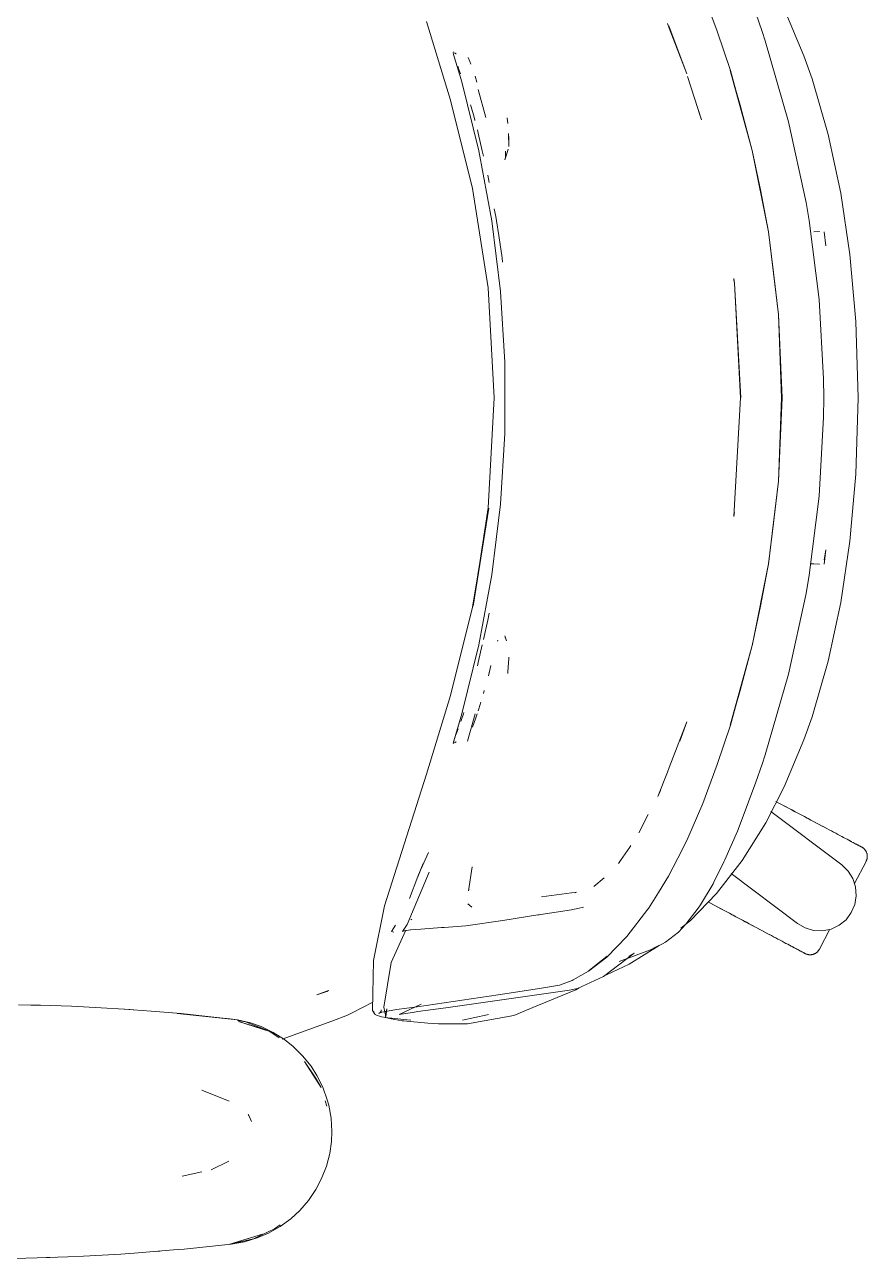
# Model space of a CAD drawing. Header units: millimetres. Extents: x 79795 to 317870, y -36033 to 97293.
# Drawn here: x 200925.2 to 201246.7, y 11105.4 to 11576.1 of the extents above; entities that cross this region are included whole.
import ezdxf

# ---------------------------------------------------------------- set-up
doc = ezdxf.new("R2010")
doc.units = ezdxf.units.MM
doc.header["$MEASUREMENT"] = 0
doc.layers.add('G-IMPT', color=8, linetype='CONTINUOUS', lineweight=9)
doc.layers.add('I-FURN', color=8, linetype='CONTINUOUS', lineweight=9)

msp = doc.modelspace()

# ---------------------------------------------------------------- linework, layer by layer
at = {"layer": 'G-IMPT'}
for p, q in [((201183.98, 11588.49), (201189.43, 11573.61)), ((201222.53, 11564.21), (201215.01, 11582.18)), ((201078.54, 11577.3), (201087.73, 11547.32)), ((201171.13, 11574.8), (201170.47, 11576.53)), ((201204.14, 11580.5), (201206.55, 11573.57)), ((201177.84, 11557.35), (201171.03, 11575.76)), ((201177.84, 11557.35), (201171.13, 11574.8)), ((201194.44, 11558.69), (201189.43, 11573.61)), ((201207.74, 11569.96), (201206.55, 11573.57)), ((201216.68, 11539.13), (201207.74, 11569.96)), ((201088.77, 11565.73), (201088.69, 11565.49)), ((201088.69, 11565.49), (201088.74, 11565.27)), ((201088.74, 11565.27), (201088.81, 11564.97)), ((201088.81, 11564.97), (201088.88, 11564.7)), ((201091.95, 11554.27), (201088.88, 11564.7)), ((201089.78, 11564.96), (201089.16, 11565.34)), ((201089.78, 11564.96), (201089.56, 11565.1)), ((201095.08, 11562.03), (201094.47, 11563.68)), ((201225.61, 11555.47), (201222.53, 11564.21)), ((201090.79, 11559.47), (201090.55, 11560.13)), ((201090.79, 11559.47), (201091.54, 11557.37)), ((201095.08, 11562.03), (201095.45, 11561.01)), ((201198.17, 11545.44), (201194.4, 11558.6)), ((201202.83, 11528.19), (201194.4, 11558.6)), ((201202.83, 11528.19), (201194.44, 11558.69)), ((201098.5, 11527.96), (201091.95, 11554.27)), ((201097.79, 11554.26), (201097.07, 11556.48)), ((201183.38, 11539.88), (201178.12, 11556.37)), ((201225.61, 11555.47), (201231.78, 11534.23)), ((201098.19, 11551.36), (201101.17, 11540.71)), ((201096.04, 11513.64), (201087.73, 11547.32)), ((201095.54, 11544.85), (201095.33, 11545.53)), ((201096.65, 11540.85), (201095.54, 11544.85)), ((201183.38, 11539.88), (201182.3, 11543.32)), ((201198.17, 11545.44), (201202.83, 11528.19)), ((201096.65, 11540.85), (201096.97, 11539.71)), ((201096.97, 11539.71), (201097.02, 11539.53)), ((201109.53, 11538.46), (201109.31, 11540.55)), ((201216.68, 11539.13), (201223.35, 11508.34)), ((201098.27, 11534.69), (201097.93, 11535.99)), ((201098.27, 11534.69), (201099.82, 11527.94)), ((201109.93, 11529.61), (201109.84, 11534.66)), ((201109.84, 11534.66), (201109.92, 11532.39)), ((201231.78, 11534.23), (201236.59, 11511.87)), ((201109.93, 11529.61), (201109.92, 11532.39)), ((201098.5, 11527.96), (201103.43, 11501.29)), ((201100.28, 11525.96), (201099.82, 11527.94)), ((201108.39, 11524.55), (201109.07, 11526.5)), ((201108.6, 11525.6), (201108.39, 11524.55)), ((201108.6, 11525.6), (201108.64, 11527.9)), ((201108.65, 11527.76), (201108.64, 11527.9)), ((201109.07, 11526.5), (201109.68, 11528.65)), ((201202.83, 11528.19), (201209, 11497.07)), ((201202.83, 11528.19), (201205.9, 11513.17)), ((201202.83, 11528.19), (201209, 11497.15)), ((201102.48, 11515.92), (201101.94, 11518.73)), ((201096.04, 11513.64), (201102.03, 11475.72)), ((201209, 11497.07), (201205.9, 11513.17)), ((201236.59, 11511.87), (201240.09, 11488.45)), ((201104.4, 11505.81), (201104.96, 11502.91)), ((201224.53, 11501.42), (201223.35, 11508.34)), ((201103.43, 11501.29), (201106.73, 11474.37)), ((201105.2, 11501.28), (201104.96, 11502.91)), ((201106.06, 11495.66), (201105.2, 11501.28)), ((201228.35, 11471.25), (201224.53, 11501.42)), ((201212.82, 11465.55), (201209, 11497.15)), ((201212.79, 11465.51), (201209, 11497.07)), ((201209, 11497.07), (201210.94, 11481.59)), ((201226.33, 11497.11), (201228.42, 11497.18)), ((201228.42, 11497.18), (201228.31, 11497.18)), ((201230.18, 11497.15), (201230.83, 11491.74)), ((201106.06, 11495.66), (201107.35, 11487.13)), ((201107.35, 11487.13), (201107.53, 11485.48)), ((201240.09, 11488.45), (201242.35, 11462.88)), ((201195.78, 11479.01), (201195.82, 11478.77)), ((201196.06, 11477.46), (201195.8, 11479.24)), ((201196.06, 11477.46), (201195.82, 11478.77)), ((201198.39, 11433.74), (201196.06, 11477.46)), ((201198.33, 11433.74), (201196.06, 11477.46)), ((201212.79, 11465.51), (201210.94, 11481.59)), ((201102.03, 11475.72), (201104.39, 11433.74)), ((201108.38, 11447.3), (201106.73, 11474.37)), ((201229.96, 11441.05), (201228.35, 11471.25)), ((201213.46, 11450.62), (201212.79, 11465.51)), ((201212.79, 11465.51), (201213.93, 11433.74)), ((201212.82, 11465.55), (201214.16, 11433.74)), ((201242.35, 11462.88), (201243.2, 11433.74)), ((201213.46, 11450.62), (201213.93, 11433.74)), ((201108.38, 11447.3), (201108.38, 11420.18)), ((201229.96, 11441.05), (201230.06, 11433.74)), ((201102.03, 11391.75), (201104.39, 11433.74)), ((201198.33, 11433.74), (201195.83, 11388.4)), ((201212.79, 11401.96), (201213.93, 11433.74)), ((201214.16, 11433.74), (201212.82, 11401.92)), ((201213.46, 11416.85), (201213.93, 11433.74)), ((201229.96, 11426.42), (201230.06, 11433.74)), ((201243.2, 11433.74), (201242.35, 11404.6)), ((201229.96, 11426.42), (201228.35, 11396.22)), ((201108.38, 11420.18), (201106.73, 11393.11)), ((201212.79, 11401.96), (201213.46, 11416.85)), ((201242.35, 11404.6), (201240.09, 11379.02)), ((201212.79, 11401.96), (201209, 11370.41)), ((201212.82, 11401.92), (201209, 11370.33)), ((201210.94, 11385.88), (201212.79, 11401.96)), ((201103.43, 11366.19), (201106.73, 11393.11)), ((201228.35, 11396.22), (201224.53, 11366.05)), ((201096.04, 11353.84), (201102.3, 11391.58)), ((201102.03, 11391.75), (201096.3, 11354.21)), ((201102.3, 11391.58), (201096.3, 11354.21)), ((201195.78, 11388.46), (201195.82, 11388.7)), ((201196.06, 11390.01), (201195.82, 11388.7)), ((201195.83, 11388.4), (201196.06, 11390.01)), ((201210.94, 11385.88), (201209, 11370.41)), ((201240.09, 11379.02), (201236.59, 11355.61)), ((201230.18, 11370.32), (201230.83, 11375.74)), ((201230.26, 11371.97), (201230.83, 11375.74)), ((201209, 11370.41), (201202.78, 11339.16)), ((201202.78, 11339.16), (201209, 11370.33)), ((201209, 11370.41), (201205.9, 11354.3)), ((201225.09, 11370.41), (201226.33, 11370.37)), ((201228.42, 11370.29), (201226.33, 11370.37)), ((201228.42, 11370.29), (201228.31, 11370.29)), ((201098.5, 11339.52), (201103.43, 11366.19)), ((201224.53, 11366.05), (201223.35, 11359.13)), ((201223.35, 11359.13), (201216.68, 11328.34)), ((201231.78, 11333.24), (201236.59, 11355.61)), ((201087.73, 11320.15), (201096.04, 11353.84)), ((201102.45, 11351.56), (201101.98, 11348.93)), ((201202.83, 11339.28), (201205.9, 11354.3)), ((201101.98, 11348.93), (201100.28, 11341.51)), ((201105.72, 11341.32), (201105.59, 11340.91)), ((201108.39, 11342.92), (201109.07, 11340.98)), ((201108.39, 11342.92), (201108.6, 11341.88)), ((201098.5, 11339.52), (201091.95, 11313.2)), ((201099.82, 11339.53), (201098.27, 11332.78)), ((201202.83, 11339.28), (201194.4, 11308.87)), ((201202.83, 11339.28), (201194.44, 11308.78)), ((201198.17, 11322.03), (201202.83, 11339.28)), ((201098.27, 11332.78), (201097.93, 11331.5)), ((201102.13, 11327.7), (201103.12, 11331.56)), ((201109.82, 11332.76), (201109.55, 11329.05)), ((201109.82, 11332.76), (201109.92, 11334.13)), ((201109.93, 11334.83), (201109.92, 11334.13)), ((201225.61, 11312), (201231.78, 11333.24)), ((201102.13, 11327.7), (201102.52, 11329.23)), ((201109.55, 11329.05), (201109.51, 11328.57)), ((201207.74, 11297.51), (201216.68, 11328.34)), ((201100.21, 11320.91), (201100.55, 11322.03)), ((201198.17, 11322.03), (201194.4, 11308.87)), ((201087.73, 11320.15), (201078.54, 11290.18)), ((201098.44, 11315.12), (201099.22, 11317.62)), ((201091.95, 11313.2), (201088.69, 11301.98)), ((201091.95, 11313.2), (201088.84, 11302.38)), ((201091.95, 11313.2), (201088.89, 11302.67)), ((201092.58, 11313.2), (201091.85, 11310.98)), ((201092.58, 11313.2), (201092.73, 11313.66)), ((201097.15, 11313.21), (201094.11, 11302.78)), ((201097.04, 11310.9), (201097.81, 11313.21)), ((201098.19, 11314.34), (201098.44, 11315.12)), ((201091.56, 11310.17), (201091.85, 11310.98)), ((201096.02, 11308.02), (201096.79, 11310.18)), ((201097.04, 11310.9), (201096.79, 11310.18)), ((201177.84, 11310.12), (201171.13, 11292.67)), ((201177.84, 11310.12), (201175.12, 11302.69)), ((201189.43, 11293.86), (201194.44, 11308.78)), ((201222.53, 11303.26), (201225.61, 11312)), ((201090.23, 11306.45), (201089.83, 11305.38)), ((201090.58, 11307.42), (201090.23, 11306.45)), ((201222.53, 11303.26), (201215.01, 11285.29)), ((201088.69, 11301.98), (201088.82, 11301.74)), ((201088.89, 11302.67), (201088.84, 11302.38)), ((201089.78, 11302.52), (201089.16, 11302.13)), ((201089.78, 11302.52), (201089.56, 11302.37)), ((201189.43, 11293.86), (201183.98, 11278.98)), ((201204.2, 11287.09), (201206.55, 11293.91)), ((201207.74, 11297.51), (201206.55, 11293.91)), ((201078.54, 11290.18), (201062.55, 11239.93)), ((201170.47, 11290.95), (201166.74, 11281.62)), ((201171.13, 11292.67), (201170.47, 11290.95)), ((201204.2, 11287.09), (201198.6, 11272.01)), ((201215.01, 11285.29), (201207.92, 11271.51)), ((201166.74, 11281.62), (201167.74, 11283.86)), ((201183.98, 11278.98), (201177.8, 11264.76)), ((201159.57, 11267.78), (201163.11, 11274.75)), ((201197.12, 11268.33), (201198.6, 11272.01)), ((201207.92, 11271.51), (201198.95, 11257.22)), ((201192.35, 11257.38), (201197.12, 11268.33)), ((201152.55, 11257.18), (201156.04, 11262.31)), ((201156.04, 11262.31), (201156.43, 11262.89)), ((201174.41, 11258.03), (201177.8, 11264.76)), ((201076.26, 11253.5), (201079.3, 11260.21)), ((201152.55, 11257.18), (201151.8, 11256.07)), ((201174.41, 11258.03), (201170.84, 11251.24)), ((201188.13, 11248.92), (201192.13, 11256.93)), ((201198.95, 11257.22), (201189.14, 11244.62)), ((201192.35, 11257.38), (201192.13, 11256.93)), ((201071.09, 11232.78), (201079.53, 11252.76)), ((201075.23, 11250.91), (201077.25, 11256.03)), ((201075.23, 11251.12), (201077.25, 11256.02)), ((201077.25, 11256.02), (201075.23, 11250.91)), ((201094.58, 11245.59), (201095.98, 11254.75)), ((201075.23, 11251.12), (201071.98, 11242.65)), ((201146.27, 11250.54), (201142.37, 11247.21)), ((201167.07, 11245.01), (201170.84, 11251.24)), ((201187.83, 11248.32), (201183.09, 11240.32)), ((201188.13, 11248.92), (201187.83, 11248.32)), ((201094.58, 11245.59), (201094.63, 11245.94)), ((201122.42, 11243.26), (201135.77, 11245.04)), ((201135.77, 11245.04), (201135.3, 11244.9)), ((201167.07, 11245.01), (201163.19, 11238.92)), ((201179.18, 11234.32), (201189.14, 11244.62)), ((201058.36, 11218.98), (201062.55, 11239.93)), ((201094.23, 11240.64), (201095.87, 11239.36)), ((201122.12, 11236.58), (201133.84, 11238.39)), ((201133.84, 11238.39), (201134.31, 11238.46)), ((201136.29, 11238.88), (201134.31, 11238.46)), ((201138.46, 11239.34), (201136.29, 11238.88)), ((201155, 11228.22), (201163.02, 11238.66)), ((201163.19, 11238.92), (201163.02, 11238.66)), ((201177.51, 11232.9), (201182.23, 11239.03)), ((201182.23, 11239.03), (201183.09, 11240.32)), ((201065.13, 11230.11), (201066.72, 11232.57)), ((201066.72, 11232.57), (201065.19, 11230.09)), ((201065.19, 11230.09), (201066.68, 11232.56)), ((201069.33, 11230.11), (201071.09, 11232.78)), ((201072.55, 11234.5), (201072.98, 11234.77)), ((201107.64, 11234.29), (201093.57, 11232.26)), ((201107.64, 11234.29), (201121, 11236.41)), ((201121, 11236.41), (201121.51, 11236.49)), ((201122.12, 11236.58), (201121.51, 11236.49)), ((201174.62, 11229.88), (201177.51, 11232.9)), ((201179.18, 11234.32), (201175.51, 11231.32)), ((201064.99, 11218.28), (201070.6, 11230.63)), ((201065.13, 11230.11), (201065.19, 11230.09)), ((201066.06, 11229.81), (201065.19, 11230.09)), ((201070.06, 11230.4), (201069.33, 11230.11)), ((201070.06, 11230.4), (201070.07, 11230.4)), ((201072.45, 11230.7), (201070.07, 11230.4)), ((201072.45, 11230.7), (201072.53, 11230.7)), ((201076.4, 11231), (201072.53, 11230.7)), ((201084.26, 11231.56), (201076.4, 11231)), ((201085.25, 11231.63), (201084.26, 11231.56)), ((201093.49, 11232.25), (201085.25, 11231.63)), ((201093.49, 11232.25), (201093.57, 11232.26)), ((201155, 11228.22), (201147.27, 11220.32)), ((201169.76, 11226.02), (201174.62, 11229.88)), ((201152.05, 11218.65), (201163.95, 11223.16)), ((201155.81, 11217.59), (201167.26, 11224.71)), ((201166.18, 11224.23), (201163.95, 11223.16)), ((201168.62, 11225.4), (201166.18, 11224.23)), ((201169.76, 11226.02), (201168.62, 11225.4)), ((201058.36, 11218.98), (201057.97, 11200)), ((201140.3, 11214.9), (201147.27, 11220.32)), ((201147.47, 11220.63), (201140.53, 11215.23)), ((201147.47, 11220.63), (201143.9, 11217.82)), ((201157.7, 11221.88), (201146, 11212.94)), ((201157.7, 11221.88), (201155.67, 11220.72)), ((201064.99, 11218.28), (201062.27, 11201.23)), ((201140.3, 11214.9), (201134.46, 11211.62)), ((201140.53, 11215.23), (201143.9, 11217.82)), ((201147.19, 11213.61), (201155.81, 11217.59)), ((201129.25, 11209.65), (201121.58, 11208.35)), ((201129.25, 11209.65), (201134.04, 11211.4)), ((201134.46, 11211.62), (201134.04, 11211.4)), ((201139.48, 11209.9), (201136.11, 11208.33)), ((201139.48, 11209.9), (201146, 11212.94)), ((201041.1, 11207.52), (201036.64, 11205.89)), ((201036.64, 11205.89), (201040.52, 11207.26)), ((201041.1, 11207.52), (201040.52, 11207.26)), ((201074.94, 11201.4), (201105.81, 11205.95)), ((201085.9, 11201.01), (201133.12, 11207.69)), ((201105.81, 11205.95), (201121.58, 11208.35)), ((201135.55, 11207.85), (201119.1, 11201.05)), ((201133.12, 11207.69), (201136.11, 11208.33)), ((201136.72, 11208.62), (201135.55, 11207.85)), ((200922.88, 11202.14), (200935.18, 11201.85)), ((200929.65, 11202.01), (200927.57, 11202.01)), ((200931.31, 11201.93), (200929.65, 11202.01)), ((200943.06, 11201.55), (200935.18, 11201.85)), ((200943.06, 11201.55), (200954.37, 11201.01)), ((200963.24, 11200.45), (200954.37, 11201.01)), ((200963.24, 11200.45), (200973.53, 11199.72)), ((200965.28, 11200.32), (200963.38, 11200.41)), ((200965.28, 11200.32), (200966.7, 11200.18)), ((200984.92, 11198.74), (200973.53, 11199.72)), ((201058.04, 11203.18), (201050.14, 11199.04)), ((201057.97, 11200), (201058.58, 11198.96)), ((201060.82, 11199.18), (201067.09, 11200.29)), ((201060.84, 11199.18), (201061.17, 11199.73)), ((201061.24, 11200.22), (201061.17, 11199.73)), ((201062.96, 11197.65), (201062.27, 11201.23)), ((201063.45, 11200.52), (201062.72, 11197.24)), ((201063.45, 11200.52), (201062.96, 11197.65)), ((201067.09, 11200.29), (201074.94, 11201.4)), ((201068.06, 11198.38), (201076.46, 11202.37)), ((201085.9, 11201.01), (201075.24, 11199.57)), ((201111.88, 11198.06), (201115.74, 11199.66)), ((201119.1, 11201.05), (201115.74, 11199.66)), ((201006.36, 11196.39), (200983.41, 11198.84)), ((200983.41, 11198.84), (201003.54, 11196.72)), ((201006.36, 11196.39), (200984.92, 11198.74)), ((201006.36, 11196.39), (201003.54, 11196.72)), ((201006.36, 11196.39), (201011.32, 11195.23)), ((201006.44, 11196.17), (201009.49, 11195.59)), ((201018.71, 11191.99), (201006.86, 11195.8)), ((201016, 11192.89), (201006.86, 11195.8)), ((201009.49, 11195.59), (201017.67, 11192.39)), ((201015.45, 11193.78), (201011.32, 11195.23)), ((201023.46, 11188.98), (201042.4, 11195.93)), ((201042.4, 11195.93), (201048.38, 11198.12)), ((201050.14, 11199.04), (201048.38, 11198.12)), ((201058.45, 11199.58), (201058.58, 11198.96)), ((201058.45, 11199.58), (201058.56, 11199.03)), ((201058.58, 11198.96), (201058.56, 11199.03)), ((201058.95, 11198.46), (201058.58, 11198.96)), ((201059.49, 11198.14), (201058.95, 11198.46)), ((201059.49, 11198.14), (201061.35, 11197.59)), ((201061.44, 11199.35), (201060.34, 11198.79)), ((201060.84, 11199.18), (201060.34, 11198.79)), ((201061.44, 11199.35), (201060.82, 11199.18)), ((201064.63, 11197.06), (201061.35, 11197.59)), ((201065.05, 11196.8), (201062.72, 11197.24)), ((201064.63, 11197.06), (201065.25, 11196.98)), ((201069.3, 11195.99), (201065.05, 11196.8)), ((201065.25, 11196.98), (201069.93, 11196.46)), ((201068.06, 11198.38), (201068.92, 11198.52)), ((201073.94, 11199.36), (201068.92, 11198.52)), ((201069.77, 11195.95), (201069.3, 11195.99)), ((201069.77, 11195.95), (201079.09, 11195.14)), ((201069.93, 11196.46), (201072.52, 11196.25)), ((201073.94, 11199.36), (201075.24, 11199.57)), ((201079.09, 11195.14), (201083.05, 11194.8)), ((201092.32, 11196.24), (201101.63, 11198.28)), ((201094.18, 11194.83), (201111.88, 11198.06)), ((201101.63, 11198.28), (201102.2, 11198.43)), ((201020.03, 11191.59), (201015.45, 11193.78)), ((201018.71, 11191.99), (201016, 11192.89)), ((201018.71, 11191.99), (201022.29, 11189.56)), ((201020.03, 11191.59), (201024.36, 11188.86)), ((201087.22, 11194.8), (201083.05, 11194.8)), ((201094.18, 11194.83), (201087.22, 11194.8)), ((201027.67, 11186.24), (201024.36, 11188.86)), ((201031.27, 11182.69), (201027.67, 11186.24)), ((201031.27, 11182.69), (201034.46, 11178.72)), ((201038.32, 11170.56), (201032, 11180.51)), ((201036.16, 11174.24), (201032, 11180.51)), ((201036.73, 11175.17), (201034.46, 11178.72)), ((201038.32, 11170.56), (201036.16, 11174.24)), ((201038.97, 11170.66), (201036.73, 11175.17)), ((200992.84, 11169.49), (201003.27, 11165.34)), ((201038.97, 11170.66), (201040.68, 11165.89)), ((201039.88, 11165.45), (201040.5, 11163.42)), ((201041.24, 11163.76), (201040.68, 11165.89)), ((201042.12, 11158.81), (201041.24, 11163.76)), ((201010.79, 11159.82), (201010.49, 11160.27)), ((201011.81, 11157.6), (201010.79, 11159.82)), ((201042.42, 11153.77), (201042.12, 11158.81)), ((201042.42, 11153.77), (201042.25, 11149.92)), ((201041.6, 11145.41), (201042.25, 11149.92)), ((201041.6, 11145.41), (201040.34, 11140.54)), ((201003.17, 11142.39), (200996.39, 11139.12)), ((201038.51, 11135.83), (201040.34, 11140.54)), ((200985.34, 11136.79), (200992.77, 11138.36)), ((201036.32, 11131.67), (201038.51, 11135.83)), ((201036.32, 11131.67), (201033.49, 11127.5)), ((201033.49, 11127.5), (201030.16, 11123.66)), ((201026.73, 11120.5), (201022.64, 11117.5)), ((201026.73, 11120.5), (201030.16, 11123.66)), ((201012.51, 11112.86), (201020.58, 11116.6)), ((201018.2, 11114.99), (201013.96, 11113.18)), ((201018.2, 11114.99), (201022.64, 11117.5)), ((201022.68, 11118.19), (201020.58, 11116.6)), ((200986.13, 11108.91), (201004.06, 11110.82)), ((201003.54, 11110.82), (201016, 11114.65)), ((201003.54, 11110.82), (201006.86, 11111.74)), ((201004.06, 11110.82), (201009.1, 11111.71)), ((201012.51, 11112.86), (201004.11, 11110.95)), ((201016, 11114.65), (201006.86, 11111.74)), ((201013.96, 11113.18), (201009.1, 11111.71)), ((200921.51, 11105.37), (200929.93, 11105.54)), ((200941.69, 11105.93), (200929.93, 11105.54)), ((200934.87, 11105.68), (200933.37, 11105.66)), ((200936.81, 11105.79), (200934.87, 11105.68)), ((200941.69, 11105.93), (200947.72, 11106.18)), ((200961.85, 11106.99), (200947.72, 11106.18)), ((200966.94, 11107.32), (200961.85, 11106.99)), ((200966.94, 11107.32), (200982, 11108.57)), ((200975.13, 11107.97), (200976.8, 11108.14)), ((200982, 11108.57), (200986.13, 11108.91))]:
    msp.add_line(p, q, dxfattribs=at)
at = {"layer": 'I-FURN'}
for p, q in [((201212.74, 11279.23), (201211.78, 11279.74)), ((201209.85, 11275.88), (201236.92, 11255.49)), ((201212.22, 11279.5), (201213.19, 11278.99)), ((201213.72, 11278.71), (201212.74, 11279.23)), ((201213.19, 11278.99), (201214.17, 11278.47)), ((201214.7, 11278.19), (201213.72, 11278.71)), ((201214.17, 11278.47), (201215.15, 11277.94)), ((201215.69, 11277.66), (201214.7, 11278.19)), ((201215.15, 11277.94), (201216.15, 11277.42)), ((201216.69, 11277.13), (201215.69, 11277.66)), ((201216.15, 11277.42), (201217.15, 11276.88)), ((201217.69, 11276.6), (201216.69, 11277.13)), ((201217.15, 11276.88), (201218.15, 11276.35)), ((201218.69, 11276.06), (201217.69, 11276.6)), ((201218.15, 11276.35), (201219.16, 11275.82)), ((201219.7, 11275.53), (201218.69, 11276.06)), ((201219.16, 11275.82), (201220.16, 11275.28)), ((201220.7, 11274.99), (201219.7, 11275.53)), ((201220.16, 11275.28), (201221.16, 11274.75)), ((201221.71, 11274.46), (201220.7, 11274.99)), ((201221.16, 11274.75), (201222.17, 11274.22)), ((201222.71, 11273.93), (201221.71, 11274.46)), ((201222.17, 11274.22), (201223.16, 11273.69)), ((201223.7, 11273.4), (201222.71, 11273.93)), ((201223.16, 11273.69), (201224.15, 11273.16)), ((201224.69, 11272.88), (201223.7, 11273.4)), ((201224.15, 11273.16), (201225.14, 11272.64)), ((201225.67, 11272.35), (201224.69, 11272.88)), ((201225.14, 11272.64), (201226.11, 11272.12)), ((201226.63, 11271.84), (201225.67, 11272.35)), ((201226.11, 11272.12), (201227.08, 11271.6)), ((201227.59, 11271.33), (201226.63, 11271.84)), ((201227.08, 11271.6), (201228.03, 11271.1)), ((201228.54, 11270.83), (201227.59, 11271.33)), ((201228.03, 11271.1), (201228.97, 11270.6)), ((201229.47, 11270.33), (201228.54, 11270.83)), ((201228.97, 11270.6), (201229.89, 11270.11)), ((201230.38, 11269.85), (201229.47, 11270.33)), ((201229.89, 11270.11), (201230.79, 11269.63)), ((201231.27, 11269.37), (201230.38, 11269.85)), ((201232.15, 11268.91), (201231.27, 11269.37)), ((201233.01, 11268.45), (201232.15, 11268.91)), ((201233.84, 11268.01), (201233.01, 11268.45)), ((201234.66, 11267.57), (201233.84, 11268.01)), ((201235.44, 11267.16), (201234.66, 11267.57)), ((201236.2, 11266.75), (201235.44, 11267.16)), ((201236.94, 11266.36), (201236.2, 11266.75)), ((201237.65, 11265.98), (201236.94, 11266.36)), ((201238.33, 11265.62), (201237.65, 11265.98)), ((201238.97, 11265.28), (201238.33, 11265.62)), ((201239.59, 11264.95), (201238.97, 11265.28)), ((201240.17, 11264.64), (201239.59, 11264.95)), ((201239.86, 11264.81), (201240.43, 11264.5)), ((201240.72, 11264.35), (201240.17, 11264.64)), ((201240.43, 11264.5), (201240.97, 11264.22)), ((201241.24, 11264.07), (201240.72, 11264.35)), ((201240.97, 11264.22), (201241.47, 11263.95)), ((201241.72, 11263.82), (201241.24, 11264.07)), ((201241.47, 11263.95), (201241.93, 11263.71)), ((201242.17, 11263.58), (201241.72, 11263.82)), ((201241.93, 11263.71), (201242.36, 11263.48)), ((201242.58, 11263.36), (201242.17, 11263.58)), ((201242.36, 11263.48), (201242.76, 11263.27)), ((201242.95, 11263.16), (201242.58, 11263.36)), ((201242.76, 11263.27), (201243.11, 11263.08)), ((201243.29, 11262.98), (201242.95, 11263.16)), ((201243.11, 11263.08), (201243.43, 11262.91)), ((201243.59, 11262.83), (201243.29, 11262.98)), ((201243.43, 11262.91), (201243.71, 11262.76)), ((201243.84, 11262.69), (201243.59, 11262.83)), ((201243.71, 11262.76), (201243.95, 11262.63)), ((201244.06, 11262.57), (201243.84, 11262.69)), ((201243.95, 11262.63), (201244.15, 11262.53)), ((201244.24, 11262.48), (201244.06, 11262.57)), ((201244.15, 11262.53), (201244.31, 11262.44)), ((201244.38, 11262.4), (201244.24, 11262.48)), ((201244.31, 11262.44), (201244.43, 11262.38)), ((201244.48, 11262.35), (201244.38, 11262.4)), ((201244.43, 11262.38), (201244.52, 11262.33)), ((201244.54, 11262.32), (201244.48, 11262.35)), ((201244.52, 11262.33), (201244.56, 11262.31)), ((201244.56, 11262.31), (201244.54, 11262.32)), ((201244.56, 11262.31), (201244.7, 11262.23)), ((201244.56, 11262.31), (201244.56, 11262.31)), ((201244.7, 11262.23), (201244.84, 11262.14)), ((201244.84, 11262.14), (201244.98, 11262.05)), ((201244.98, 11262.05), (201245.11, 11261.96)), ((201245.11, 11261.96), (201245.23, 11261.86)), ((201245.23, 11261.86), (201245.36, 11261.75)), ((201245.36, 11261.75), (201245.47, 11261.64)), ((201245.47, 11261.64), (201245.59, 11261.53)), ((201245.59, 11261.53), (201245.7, 11261.41)), ((201245.7, 11261.41), (201245.8, 11261.29)), ((201245.8, 11261.29), (201245.9, 11261.16)), ((201245.9, 11261.16), (201245.99, 11261.03)), ((201245.99, 11261.03), (201246.08, 11260.9)), ((201246.08, 11260.9), (201246.17, 11260.76)), ((201241.76, 11248.45), (201246.23, 11256.86)), ((201246.17, 11260.76), (201246.24, 11260.62)), ((201246.25, 11256.89), (201246.23, 11256.86)), ((201246.24, 11260.62), (201246.31, 11260.47)), ((201246.32, 11257.04), (201246.25, 11256.89)), ((201246.31, 11260.47), (201246.38, 11260.32)), ((201246.39, 11257.19), (201246.32, 11257.04)), ((201246.38, 11260.32), (201246.44, 11260.18)), ((201246.45, 11257.34), (201246.39, 11257.19)), ((201246.44, 11260.18), (201246.49, 11260.02)), ((201246.5, 11257.49), (201246.45, 11257.34)), ((201246.49, 11260.02), (201246.54, 11259.87)), ((201246.55, 11257.64), (201246.5, 11257.49)), ((201246.54, 11259.87), (201246.58, 11259.71)), ((201246.59, 11257.8), (201246.55, 11257.64)), ((201246.58, 11259.71), (201246.62, 11259.56)), ((201246.62, 11257.96), (201246.59, 11257.8)), ((201246.62, 11259.56), (201246.65, 11259.4)), ((201246.65, 11258.11), (201246.62, 11257.96)), ((201246.65, 11259.4), (201246.67, 11259.24)), ((201246.67, 11258.27), (201246.65, 11258.11)), ((201246.67, 11259.24), (201246.69, 11259.08)), ((201246.69, 11258.43), (201246.67, 11258.27)), ((201246.69, 11259.08), (201246.7, 11258.92)), ((201246.7, 11258.6), (201246.69, 11258.43)), ((201246.7, 11258.92), (201246.7, 11258.76)), ((201246.7, 11258.76), (201246.7, 11258.6)), ((201220.07, 11233.14), (201194.76, 11252.21)), ((201236.92, 11255.49), (201239.35, 11253.15)), ((201239.35, 11253.15), (201241.15, 11250.29)), ((201241.15, 11250.29), (201242.21, 11247.09)), ((201242.21, 11247.09), (201242.48, 11243.73)), ((201242.48, 11243.73), (201241.93, 11240.4)), ((201185.98, 11241.36), (201186.88, 11240.88)), ((201187.37, 11240.62), (201186.46, 11241.1)), ((201186.88, 11240.88), (201187.79, 11240.39)), ((201188.29, 11240.13), (201187.37, 11240.62)), ((201187.79, 11240.39), (201188.72, 11239.9)), ((201189.23, 11239.63), (201188.29, 11240.13)), ((201188.72, 11239.9), (201189.67, 11239.4)), ((201190.18, 11239.12), (201189.23, 11239.63)), ((201189.67, 11239.4), (201190.62, 11238.89)), ((201191.15, 11238.61), (201190.18, 11239.12)), ((201190.62, 11238.89), (201191.59, 11238.37)), ((201192.12, 11238.09), (201191.15, 11238.61)), ((201191.59, 11238.37), (201192.57, 11237.85)), ((201193.1, 11237.57), (201192.12, 11238.09)), ((201192.57, 11237.85), (201193.56, 11237.33)), ((201194.09, 11237.04), (201193.1, 11237.57)), ((201193.56, 11237.33), (201194.55, 11236.8)), ((201240.6, 11237.3), (201238.57, 11234.6)), ((201241.93, 11240.4), (201240.6, 11237.3)), ((201195.09, 11236.51), (201194.09, 11237.04)), ((201194.55, 11236.8), (201195.55, 11236.27)), ((201196.09, 11235.98), (201195.09, 11236.51)), ((201195.55, 11236.27), (201196.55, 11235.73)), ((201197.1, 11235.45), (201196.09, 11235.98)), ((201196.55, 11235.73), (201197.56, 11235.2)), ((201198.1, 11234.91), (201197.1, 11235.45)), ((201197.56, 11235.2), (201198.57, 11234.67)), ((201199.11, 11234.38), (201198.1, 11234.91)), ((201198.57, 11234.67), (201199.57, 11234.13)), ((201200.11, 11233.84), (201199.11, 11234.38)), ((201199.57, 11234.13), (201200.57, 11233.6)), ((201201.11, 11233.31), (201200.11, 11233.84)), ((201200.57, 11233.6), (201201.57, 11233.07)), ((201202.1, 11232.78), (201201.11, 11233.31)), ((201201.57, 11233.07), (201202.56, 11232.54)), ((201203.09, 11232.26), (201202.1, 11232.78)), ((201222.99, 11231.45), (201220.07, 11233.14)), ((201238.57, 11234.6), (201235.96, 11232.47)), ((201202.56, 11232.54), (201203.54, 11232.02)), ((201204.07, 11231.74), (201203.09, 11232.26)), ((201203.54, 11232.02), (201204.52, 11231.5)), ((201205.04, 11231.22), (201204.07, 11231.74)), ((201204.52, 11231.5), (201205.48, 11230.99)), ((201206, 11230.72), (201205.04, 11231.22)), ((201205.48, 11230.99), (201206.43, 11230.48)), ((201206.94, 11230.21), (201206, 11230.72)), ((201206.43, 11230.48), (201207.37, 11229.98)), ((201207.87, 11229.72), (201206.94, 11230.21)), ((201207.37, 11229.98), (201208.29, 11229.49)), ((201208.78, 11229.23), (201207.87, 11229.72)), ((201208.29, 11229.49), (201209.2, 11229.01)), ((201209.68, 11228.76), (201208.78, 11229.23)), ((201209.2, 11229.01), (201210.09, 11228.54)), ((201210.56, 11228.29), (201209.68, 11228.76)), ((201210.09, 11228.54), (201210.95, 11228.08)), ((201211.41, 11227.83), (201210.56, 11228.29)), ((201210.95, 11228.08), (201211.8, 11227.63)), ((201226.23, 11230.5), (201222.99, 11231.45)), ((201229.6, 11230.36), (201226.23, 11230.5)), ((201228.42, 11223.36), (201232.45, 11230.94)), ((201232.91, 11231.03), (201229.6, 11230.36)), ((201235.96, 11232.47), (201232.91, 11231.03)), ((201212.25, 11227.39), (201211.41, 11227.83)), ((201211.8, 11227.63), (201212.62, 11227.19)), ((201212.62, 11227.19), (201213.43, 11226.76)), ((201213.43, 11226.76), (201214.2, 11226.35)), ((201214.2, 11226.35), (201214.95, 11225.95)), ((201214.95, 11225.95), (201215.67, 11225.57)), ((201215.67, 11225.57), (201216.37, 11225.2)), ((201216.37, 11225.2), (201217.03, 11224.85)), ((201217.03, 11224.85), (201217.66, 11224.51)), ((201217.66, 11224.51), (201218.27, 11224.19)), ((201218.58, 11224.03), (201217.99, 11224.34)), ((201218.27, 11224.19), (201218.84, 11223.89)), ((201219.13, 11223.73), (201218.58, 11224.03)), ((201218.84, 11223.89), (201219.37, 11223.6)), ((201219.65, 11223.46), (201219.13, 11223.73)), ((201219.37, 11223.6), (201219.87, 11223.34)), ((201220.13, 11223.2), (201219.65, 11223.46)), ((201219.87, 11223.34), (201220.34, 11223.09)), ((201220.57, 11222.96), (201220.13, 11223.2)), ((201228.34, 11223.22), (201228.26, 11223.08)), ((201228.42, 11223.36), (201228.34, 11223.22)), ((201220.34, 11223.09), (201220.77, 11222.86)), ((201220.98, 11222.75), (201220.57, 11222.96)), ((201220.77, 11222.86), (201221.16, 11222.65)), ((201221.36, 11222.55), (201220.98, 11222.75)), ((201221.16, 11222.65), (201221.52, 11222.46)), ((201221.69, 11222.37), (201221.36, 11222.55)), ((201221.52, 11222.46), (201221.83, 11222.29)), ((201221.99, 11222.21), (201221.69, 11222.37)), ((201221.83, 11222.29), (201222.11, 11222.15)), ((201222.25, 11222.07), (201221.99, 11222.21)), ((201222.11, 11222.15), (201222.35, 11222.02)), ((201222.47, 11221.96), (201222.25, 11222.07)), ((201222.35, 11222.02), (201222.55, 11221.91)), ((201222.65, 11221.86), (201222.47, 11221.96)), ((201222.55, 11221.91), (201222.72, 11221.82)), ((201222.79, 11221.79), (201222.65, 11221.86)), ((201222.72, 11221.82), (201222.84, 11221.76)), ((201222.89, 11221.73), (201222.79, 11221.79)), ((201222.84, 11221.76), (201222.92, 11221.72)), ((201222.95, 11221.7), (201222.89, 11221.73)), ((201222.92, 11221.72), (201222.96, 11221.69)), ((201222.97, 11221.69), (201222.95, 11221.7)), ((201222.96, 11221.69), (201222.97, 11221.69)), ((201223.01, 11221.67), (201222.97, 11221.69)), ((201223.15, 11221.6), (201223.01, 11221.67)), ((201223.3, 11221.53), (201223.15, 11221.6)), ((201223.45, 11221.47), (201223.3, 11221.53)), ((201223.6, 11221.42), (201223.45, 11221.47)), ((201223.75, 11221.37), (201223.6, 11221.42)), ((201223.91, 11221.33), (201223.75, 11221.37)), ((201224.07, 11221.3), (201223.91, 11221.33)), ((201224.23, 11221.27), (201224.07, 11221.3)), ((201224.39, 11221.25), (201224.23, 11221.27)), ((201224.55, 11221.23), (201224.39, 11221.25)), ((201224.71, 11221.22), (201224.55, 11221.23)), ((201224.87, 11221.22), (201224.71, 11221.22)), ((201225.03, 11221.22), (201224.87, 11221.22)), ((201225.19, 11221.23), (201225.03, 11221.22)), ((201225.35, 11221.25), (201225.19, 11221.23)), ((201225.51, 11221.27), (201225.35, 11221.25)), ((201225.67, 11221.3), (201225.51, 11221.27)), ((201225.83, 11221.34), (201225.67, 11221.3)), ((201225.98, 11221.38), (201225.83, 11221.34)), ((201226.14, 11221.43), (201225.98, 11221.38)), ((201226.29, 11221.48), (201226.14, 11221.43)), ((201226.44, 11221.54), (201226.29, 11221.48)), ((201226.58, 11221.61), (201226.44, 11221.54)), ((201226.73, 11221.68), (201226.58, 11221.61)), ((201226.87, 11221.76), (201226.73, 11221.68)), ((201227.01, 11221.84), (201226.87, 11221.76)), ((201227.14, 11221.93), (201227.01, 11221.84)), ((201227.27, 11222.02), (201227.14, 11221.93)), ((201227.4, 11222.12), (201227.27, 11222.02)), ((201227.52, 11222.22), (201227.4, 11222.12)), ((201227.64, 11222.33), (201227.52, 11222.22)), ((201227.76, 11222.45), (201227.64, 11222.33)), ((201227.87, 11222.57), (201227.76, 11222.45)), ((201227.97, 11222.69), (201227.87, 11222.57)), ((201228.07, 11222.81), (201227.97, 11222.69)), ((201228.17, 11222.94), (201228.07, 11222.81)), ((201228.26, 11223.08), (201228.17, 11222.94))]:
    msp.add_line(p, q, dxfattribs=at)

doc.saveas('drawing.dxf')
